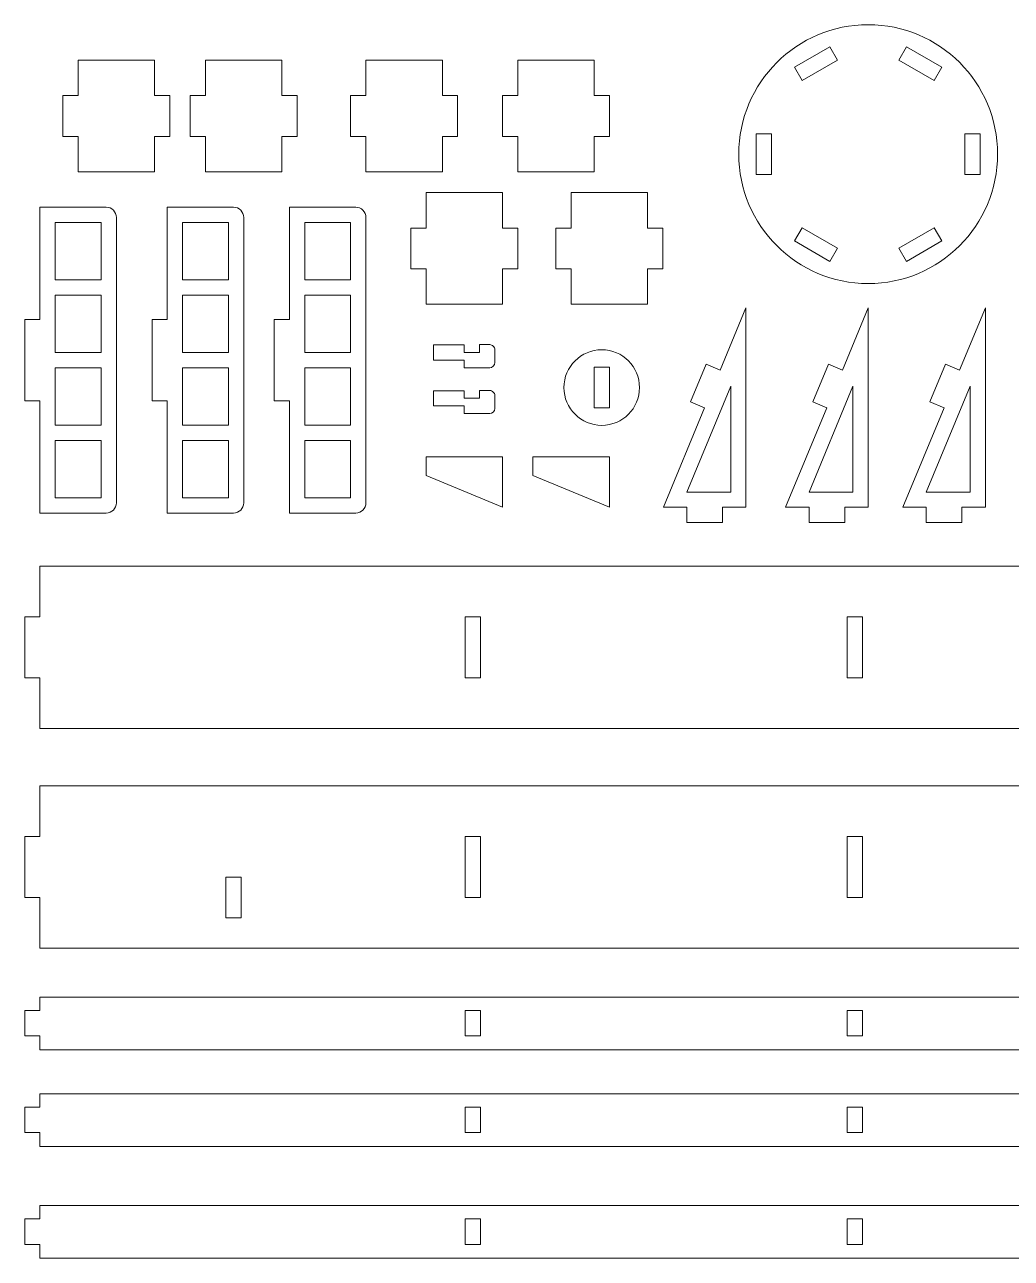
# Model space of a CAD drawing. Header units: millimetres. Extents: x -366 to 353, y -421 to 421.
# Drawn here: x -5.9 to 187.8, y -183.2 to 59 of the extents above; entities that cross this region are included whole.
import ezdxf

# ---------------------------------------------------------------- set-up
doc = ezdxf.new("R2010")
doc.units = ezdxf.units.MM
doc.header["$MEASUREMENT"] = 0
doc.layers.add('layer 1', color=7, linetype='Continuous')

msp = doc.modelspace()

# ---------------------------------------------------------------- linework, layer by layer
at = {"layer": 'layer 1', "color": 5, "lineweight": 9}
for points, knots in [([(185.1209, 33.5496), (185.1209, 47.5795), (173.7474, 58.953), (159.7175, 58.9531), (159.7175, 58.9531), (145.6876, 58.9531), (134.3141, 47.5796), (134.3141, 33.5497), (134.3141, 33.5497), (134.314, 19.5198), (145.6875, 8.1463), (159.7174, 8.1462), (159.7174, 8.1462), (173.7473, 8.1462), (185.1208, 19.5196), (185.1209, 33.5495)], [0, 0, 0, 0, 0.2, 0.2, 0.2, 0.2, 0.4, 0.4, 0.4, 0.4, 0.6, 0.6, 0.6, 0.6, 1, 1, 1, 1]), ([(12.1085, 21.1256), (12.1085, 21.656), (11.8978, 22.1647), (11.5227, 22.5398), (11.5227, 22.5398), (11.1476, 22.9149), (10.6389, 23.1256), (10.1085, 23.1256)], [0, 0, 0, 0, 0.33333333, 0.33333333, 0.33333333, 0.33333333, 1, 1, 1, 1]), ([(37.1085, 21.1256), (37.1085, 21.656), (36.8978, 22.1647), (36.5227, 22.5398), (36.5227, 22.5398), (36.1476, 22.9149), (35.6389, 23.1256), (35.1085, 23.1256)], [0, 0, 0, 0, 0.33333333, 0.33333333, 0.33333333, 0.33333333, 1, 1, 1, 1]), ([(61.1085, 21.1256), (61.1085, 21.656), (60.8978, 22.1647), (60.5227, 22.5398), (60.5227, 22.5398), (60.1476, 22.9149), (59.6389, 23.1256), (59.1085, 23.1256)], [0, 0, 0, 0, 0.33333333, 0.33333333, 0.33333333, 0.33333333, 1, 1, 1, 1]), ([(86.402, -4.8546), (86.402, -4.5894), (86.2966, -4.335), (86.1091, -4.1475), (86.1091, -4.1475), (85.9216, -3.96), (85.6672, -3.8546), (85.402, -3.8546)], [0, 0, 0, 0, 0.33333333, 0.33333333, 0.33333333, 0.33333333, 1, 1, 1, 1]), ([(114.8207, -12.2723), (114.8207, -8.175), (111.4993, -4.8535), (107.402, -4.8535), (107.402, -4.8535), (103.3047, -4.8535), (99.9832, -8.175), (99.9832, -12.2722), (99.9832, -12.2722), (99.9832, -16.3695), (103.3047, -19.691), (107.402, -19.691), (107.402, -19.691), (111.4992, -19.691), (114.8207, -16.3696), (114.8207, -12.2723)], [0, 0, 0, 0, 0.2, 0.2, 0.2, 0.2, 0.4, 0.4, 0.4, 0.4, 0.6, 0.6, 0.6, 0.6, 1, 1, 1, 1]), ([(86.402, -13.8546), (86.402, -13.5894), (86.2966, -13.335), (86.1091, -13.1475), (86.1091, -13.1475), (85.9216, -12.96), (85.6672, -12.8546), (85.402, -12.8546)], [0, 0, 0, 0, 0.33333333, 0.33333333, 0.33333333, 0.33333333, 1, 1, 1, 1])]:
    msp.add_open_spline(points, degree=3, knots=knots, dxfattribs=at)
for points in [[(152.1816, 54.6022), (152.1816, 54.6022), (145.2534, 50.6022), (145.2534, 50.6022)], [(153.6816, 52.0041), (153.6816, 52.0041), (152.1816, 54.6022), (152.1816, 54.6022)], [(167.2534, 54.6022), (167.2534, 54.6022), (165.7534, 52.0041), (165.7534, 52.0041)], [(174.1816, 50.6022), (174.1816, 50.6022), (167.2534, 54.6022), (167.2534, 54.6022)], [(4.6085, 52.0041), (4.6085, 52.0041), (4.6085, 45.0345), (4.6085, 45.0345)], [(19.6085, 52.0041), (19.6085, 52.0041), (4.6085, 52.0041), (4.6085, 52.0041)], [(19.6085, 45.0345), (19.6085, 45.0345), (19.6085, 52.0041), (19.6085, 52.0041)], [(29.6085, 52.0041), (29.6085, 52.0041), (29.6085, 45.0345), (29.6085, 45.0345)], [(44.6085, 52.0041), (44.6085, 52.0041), (29.6085, 52.0041), (29.6085, 52.0041)], [(44.6085, 45.0345), (44.6085, 45.0345), (44.6085, 52.0041), (44.6085, 52.0041)], [(61.1085, 52.0041), (61.1085, 52.0041), (61.1085, 45.0345), (61.1085, 45.0345)], [(76.1085, 52.0041), (76.1085, 52.0041), (61.1085, 52.0041), (61.1085, 52.0041)], [(76.1085, 45.0345), (76.1085, 45.0345), (76.1085, 52.0041), (76.1085, 52.0041)], [(90.902, 52.0041), (90.902, 52.0041), (90.902, 45.0345), (90.902, 45.0345)], [(105.902, 52.0041), (105.902, 52.0041), (90.902, 52.0041), (90.902, 52.0041)], [(105.902, 45.0345), (105.902, 45.0345), (105.902, 52.0041), (105.902, 52.0041)], [(146.7534, 48.0041), (146.7534, 48.0041), (153.6816, 52.0041), (153.6816, 52.0041)], [(165.7534, 52.0041), (165.7534, 52.0041), (172.6816, 48.0041), (172.6816, 48.0041)], [(145.2534, 50.6022), (145.2534, 50.6022), (146.7534, 48.0041), (146.7534, 48.0041)], [(172.6816, 48.0041), (172.6816, 48.0041), (174.1816, 50.6022), (174.1816, 50.6022)], [(1.6085, 45.0345), (1.6085, 45.0345), (1.6085, 37.0345), (1.6085, 37.0345)], [(4.6085, 45.0345), (4.6085, 45.0345), (1.6085, 45.0345), (1.6085, 45.0345)], [(22.6085, 45.0345), (22.6085, 45.0345), (19.6085, 45.0345), (19.6085, 45.0345)], [(22.6085, 37.0345), (22.6085, 37.0345), (22.6085, 45.0345), (22.6085, 45.0345)], [(26.6085, 45.0345), (26.6085, 45.0345), (26.6085, 37.0345), (26.6085, 37.0345)], [(29.6085, 45.0345), (29.6085, 45.0345), (26.6085, 45.0345), (26.6085, 45.0345)], [(47.6085, 45.0345), (47.6085, 45.0345), (44.6085, 45.0345), (44.6085, 45.0345)], [(47.6085, 37.0345), (47.6085, 37.0345), (47.6085, 45.0345), (47.6085, 45.0345)], [(58.1085, 45.0345), (58.1085, 45.0345), (58.1085, 37.0345), (58.1085, 37.0345)], [(61.1085, 45.0345), (61.1085, 45.0345), (58.1085, 45.0345), (58.1085, 45.0345)], [(79.1085, 45.0345), (79.1085, 45.0345), (76.1085, 45.0345), (76.1085, 45.0345)], [(79.1085, 37.0345), (79.1085, 37.0345), (79.1085, 45.0345), (79.1085, 45.0345)], [(87.902, 45.0345), (87.902, 45.0345), (87.902, 37.0345), (87.902, 37.0345)], [(90.902, 45.0345), (90.902, 45.0345), (87.902, 45.0345), (87.902, 45.0345)], [(108.902, 45.0345), (108.902, 45.0345), (105.902, 45.0345), (105.902, 45.0345)], [(108.902, 37.0345), (108.902, 37.0345), (108.902, 45.0345), (108.902, 45.0345)], [(1.6085, 37.0345), (1.6085, 37.0345), (4.6085, 37.0345), (4.6085, 37.0345)], [(4.6085, 37.0345), (4.6085, 37.0345), (4.6085, 30.0648), (4.6085, 30.0648)], [(19.6085, 30.0648), (19.6085, 30.0648), (19.6085, 37.0345), (19.6085, 37.0345)], [(19.6085, 37.0345), (19.6085, 37.0345), (22.6085, 37.0345), (22.6085, 37.0345)], [(26.6085, 37.0345), (26.6085, 37.0345), (29.6085, 37.0345), (29.6085, 37.0345)], [(29.6085, 37.0345), (29.6085, 37.0345), (29.6085, 30.0648), (29.6085, 30.0648)], [(44.6085, 30.0648), (44.6085, 30.0648), (44.6085, 37.0345), (44.6085, 37.0345)], [(44.6085, 37.0345), (44.6085, 37.0345), (47.6085, 37.0345), (47.6085, 37.0345)], [(58.1085, 37.0345), (58.1085, 37.0345), (61.1085, 37.0345), (61.1085, 37.0345)], [(61.1085, 37.0345), (61.1085, 37.0345), (61.1085, 30.0648), (61.1085, 30.0648)], [(76.1085, 30.0648), (76.1085, 30.0648), (76.1085, 37.0345), (76.1085, 37.0345)], [(76.1085, 37.0345), (76.1085, 37.0345), (79.1085, 37.0345), (79.1085, 37.0345)], [(87.902, 37.0345), (87.902, 37.0345), (90.902, 37.0345), (90.902, 37.0345)], [(90.902, 37.0345), (90.902, 37.0345), (90.902, 30.0648), (90.902, 30.0648)], [(105.902, 30.0648), (105.902, 30.0648), (105.902, 37.0345), (105.902, 37.0345)], [(105.902, 37.0345), (105.902, 37.0345), (108.902, 37.0345), (108.902, 37.0345)], [(140.7175, 37.5496), (140.7175, 37.5496), (137.7175, 37.5496), (137.7175, 37.5496)], [(137.7175, 37.5496), (137.7175, 37.5496), (137.7175, 29.5496), (137.7175, 29.5496)], [(140.7175, 29.5496), (140.7175, 29.5496), (140.7175, 37.5496), (140.7175, 37.5496)], [(178.7175, 37.5496), (178.7175, 37.5496), (178.7175, 29.5496), (178.7175, 29.5496)], [(181.7175, 37.5496), (181.7175, 37.5496), (178.7175, 37.5496), (178.7175, 37.5496)], [(181.7175, 29.5496), (181.7175, 29.5496), (181.7175, 37.5496), (181.7175, 37.5496)], [(4.6085, 30.0648), (4.6085, 30.0648), (19.6085, 30.0648), (19.6085, 30.0648)], [(29.6085, 30.0648), (29.6085, 30.0648), (44.6085, 30.0648), (44.6085, 30.0648)], [(61.1085, 30.0648), (61.1085, 30.0648), (76.1085, 30.0648), (76.1085, 30.0648)], [(90.902, 30.0648), (90.902, 30.0648), (105.902, 30.0648), (105.902, 30.0648)], [(137.7175, 29.5496), (137.7175, 29.5496), (140.7175, 29.5496), (140.7175, 29.5496)], [(178.7175, 29.5496), (178.7175, 29.5496), (181.7175, 29.5496), (181.7175, 29.5496)], [(72.902, 26.0041), (72.902, 26.0041), (72.902, 19.0345), (72.902, 19.0345)], [(87.902, 26.0041), (87.902, 26.0041), (72.902, 26.0041), (72.902, 26.0041)], [(87.902, 19.0345), (87.902, 19.0345), (87.902, 26.0041), (87.902, 26.0041)], [(101.402, 26.0041), (101.402, 26.0041), (101.402, 19.0345), (101.402, 19.0345)], [(116.402, 26.0041), (116.402, 26.0041), (101.402, 26.0041), (101.402, 26.0041)], [(116.402, 19.0345), (116.402, 19.0345), (116.402, 26.0041), (116.402, 26.0041)], [(10.1085, 23.1256), (10.1085, 23.1256), (-2.8915, 23.1256), (-2.8915, 23.1256)], [(-2.8915, 23.1256), (-2.8915, 23.1256), (-2.8915, 1.1034), (-2.8915, 1.1034)], [(35.1085, 23.1256), (35.1085, 23.1256), (22.1085, 23.1256), (22.1085, 23.1256)], [(22.1085, 23.1256), (22.1085, 23.1256), (22.1085, 1.1034), (22.1085, 1.1034)], [(59.1085, 23.1256), (59.1085, 23.1256), (46.1085, 23.1256), (46.1085, 23.1256)], [(46.1085, 23.1256), (46.1085, 23.1256), (46.1085, 1.1034), (46.1085, 1.1034)], [(9.1085, 20.1256), (9.1085, 20.1256), (0.1085, 20.1256), (0.1085, 20.1256)], [(0.1085, 20.1256), (0.1085, 20.1256), (0.1085, 8.8617), (0.1085, 8.8617)], [(9.1085, 8.8617), (9.1085, 8.8617), (9.1085, 20.1256), (9.1085, 20.1256)], [(12.1085, -34.9022), (12.1085, -34.9022), (12.1085, 21.1256), (12.1085, 21.1256)], [(34.1085, 20.1256), (34.1085, 20.1256), (25.1085, 20.1256), (25.1085, 20.1256)], [(25.1085, 20.1256), (25.1085, 20.1256), (25.1085, 8.8617), (25.1085, 8.8617)], [(34.1085, 8.8617), (34.1085, 8.8617), (34.1085, 20.1256), (34.1085, 20.1256)], [(37.1085, -34.9022), (37.1085, -34.9022), (37.1085, 21.1256), (37.1085, 21.1256)], [(58.1085, 20.1256), (58.1085, 20.1256), (49.1085, 20.1256), (49.1085, 20.1256)], [(49.1085, 20.1256), (49.1085, 20.1256), (49.1085, 8.8617), (49.1085, 8.8617)], [(58.1085, 8.8617), (58.1085, 8.8617), (58.1085, 20.1256), (58.1085, 20.1256)], [(61.1085, -34.9022), (61.1085, -34.9022), (61.1085, 21.1256), (61.1085, 21.1256)], [(69.902, 19.0345), (69.902, 19.0345), (69.902, 11.0345), (69.902, 11.0345)], [(72.902, 19.0345), (72.902, 19.0345), (69.902, 19.0345), (69.902, 19.0345)], [(90.902, 19.0345), (90.902, 19.0345), (87.902, 19.0345), (87.902, 19.0345)], [(90.902, 11.0345), (90.902, 11.0345), (90.902, 19.0345), (90.902, 19.0345)], [(98.402, 19.0345), (98.402, 19.0345), (98.402, 11.0345), (98.402, 11.0345)], [(101.402, 19.0345), (101.402, 19.0345), (98.402, 19.0345), (98.402, 19.0345)], [(119.402, 19.0345), (119.402, 19.0345), (116.402, 19.0345), (116.402, 19.0345)], [(119.402, 11.0345), (119.402, 11.0345), (119.402, 19.0345), (119.402, 19.0345)], [(146.7534, 19.0952), (146.7534, 19.0952), (145.2534, 16.4971), (145.2534, 16.4971)], [(153.6816, 15.0952), (153.6816, 15.0952), (146.7534, 19.0952), (146.7534, 19.0952)], [(172.6816, 19.0952), (172.6816, 19.0952), (165.7534, 15.0952), (165.7534, 15.0952)], [(174.1816, 16.4971), (174.1816, 16.4971), (172.6816, 19.0952), (172.6816, 19.0952)], [(145.2534, 16.4971), (145.2534, 16.4971), (152.1816, 12.4971), (152.1816, 12.4971)], [(152.1816, 12.4971), (152.1816, 12.4971), (153.6816, 15.0952), (153.6816, 15.0952)], [(165.7534, 15.0952), (165.7534, 15.0952), (167.2534, 12.4971), (167.2534, 12.4971)], [(167.2534, 12.4971), (167.2534, 12.4971), (174.1816, 16.4971), (174.1816, 16.4971)], [(69.902, 11.0345), (69.902, 11.0345), (72.902, 11.0345), (72.902, 11.0345)], [(72.902, 11.0345), (72.902, 11.0345), (72.902, 4.0648), (72.902, 4.0648)], [(87.902, 4.0648), (87.902, 4.0648), (87.902, 11.0345), (87.902, 11.0345)], [(87.902, 11.0345), (87.902, 11.0345), (90.902, 11.0345), (90.902, 11.0345)], [(98.402, 11.0345), (98.402, 11.0345), (101.402, 11.0345), (101.402, 11.0345)], [(101.402, 11.0345), (101.402, 11.0345), (101.402, 4.0648), (101.402, 4.0648)], [(116.402, 4.0648), (116.402, 4.0648), (116.402, 11.0345), (116.402, 11.0345)], [(116.402, 11.0345), (116.402, 11.0345), (119.402, 11.0345), (119.402, 11.0345)], [(0.1085, 8.8617), (0.1085, 8.8617), (9.1085, 8.8617), (9.1085, 8.8617)], [(25.1085, 8.8617), (25.1085, 8.8617), (34.1085, 8.8617), (34.1085, 8.8617)], [(49.1085, 8.8617), (49.1085, 8.8617), (58.1085, 8.8617), (58.1085, 8.8617)], [(0.1085, 5.8617), (0.1085, 5.8617), (0.1085, -5.3883), (0.1085, -5.3883)], [(9.1085, 5.8617), (9.1085, 5.8617), (0.1085, 5.8617), (0.1085, 5.8617)], [(9.1085, -5.3883), (9.1085, -5.3883), (9.1085, 5.8617), (9.1085, 5.8617)], [(25.1085, 5.8617), (25.1085, 5.8617), (25.1085, -5.3883), (25.1085, -5.3883)], [(34.1085, 5.8617), (34.1085, 5.8617), (25.1085, 5.8617), (25.1085, 5.8617)], [(34.1085, -5.3883), (34.1085, -5.3883), (34.1085, 5.8617), (34.1085, 5.8617)], [(49.1085, 5.8617), (49.1085, 5.8617), (49.1085, -5.3883), (49.1085, -5.3883)], [(58.1085, 5.8617), (58.1085, 5.8617), (49.1085, 5.8617), (49.1085, 5.8617)], [(58.1085, -5.3883), (58.1085, -5.3883), (58.1085, 5.8617), (58.1085, 5.8617)], [(72.902, 4.0648), (72.902, 4.0648), (87.902, 4.0648), (87.902, 4.0648)], [(101.402, 4.0648), (101.402, 4.0648), (116.402, 4.0648), (116.402, 4.0648)], [(135.7175, 3.3449), (135.7175, 3.3449), (130.6677, -8.8463), (130.6677, -8.8463)], [(135.7175, -35.7792), (135.7175, -35.7792), (135.7175, 3.3449), (135.7175, 3.3449)], [(159.7175, 3.3449), (159.7175, 3.3449), (154.6677, -8.8463), (154.6677, -8.8463)], [(159.7175, -35.7792), (159.7175, -35.7792), (159.7175, 3.3449), (159.7175, 3.3449)], [(182.7175, 3.3449), (182.7175, 3.3449), (177.6677, -8.8463), (177.6677, -8.8463)], [(182.7175, -35.7792), (182.7175, -35.7792), (182.7175, 3.3449), (182.7175, 3.3449)], [(-2.8915, 1.1034), (-2.8915, 1.1034), (-5.8915, 1.1034), (-5.8915, 1.1034)], [(-5.8915, 1.1034), (-5.8915, 1.1034), (-5.8915, -14.8966), (-5.8915, -14.8966)], [(22.1085, 1.1034), (22.1085, 1.1034), (19.1085, 1.1034), (19.1085, 1.1034)], [(19.1085, 1.1034), (19.1085, 1.1034), (19.1085, -14.8966), (19.1085, -14.8966)], [(46.1085, 1.1034), (46.1085, 1.1034), (43.1085, 1.1034), (43.1085, 1.1034)], [(43.1085, 1.1034), (43.1085, 1.1034), (43.1085, -14.8966), (43.1085, -14.8966)], [(80.402, -3.8883), (80.402, -3.8883), (74.402, -3.8883), (74.402, -3.8883)], [(74.402, -3.8883), (74.402, -3.8883), (74.402, -6.8883), (74.402, -6.8883)], [(80.402, -5.3883), (80.402, -5.3883), (80.402, -3.8883), (80.402, -3.8883)], [(85.402, -3.8546), (85.402, -3.8546), (83.402, -3.8546), (83.402, -3.8546)], [(83.402, -3.8546), (83.402, -3.8546), (83.402, -5.3883), (83.402, -5.3883)], [(0.1085, -5.3883), (0.1085, -5.3883), (9.1085, -5.3883), (9.1085, -5.3883)], [(25.1085, -5.3883), (25.1085, -5.3883), (34.1085, -5.3883), (34.1085, -5.3883)], [(49.1085, -5.3883), (49.1085, -5.3883), (58.1085, -5.3883), (58.1085, -5.3883)], [(74.402, -6.8883), (74.402, -6.8883), (80.402, -6.8883), (80.402, -6.8883)], [(83.402, -5.3883), (83.402, -5.3883), (80.402, -5.3883), (80.402, -5.3883)], [(80.402, -6.8883), (80.402, -6.8883), (80.402, -8.3883), (80.402, -8.3883)], [(86.402, -7.3883), (86.402, -7.3883), (86.402, -4.8546), (86.402, -4.8546)], [(9.1085, -8.3883), (9.1085, -8.3883), (0.1085, -8.3883), (0.1085, -8.3883)], [(0.1085, -8.3883), (0.1085, -8.3883), (0.1085, -19.6383), (0.1085, -19.6383)], [(9.1085, -19.6383), (9.1085, -19.6383), (9.1085, -8.3883), (9.1085, -8.3883)], [(34.1085, -8.3883), (34.1085, -8.3883), (25.1085, -8.3883), (25.1085, -8.3883)], [(25.1085, -8.3883), (25.1085, -8.3883), (25.1085, -19.6383), (25.1085, -19.6383)], [(34.1085, -19.6383), (34.1085, -19.6383), (34.1085, -8.3883), (34.1085, -8.3883)], [(58.1085, -8.3883), (58.1085, -8.3883), (49.1085, -8.3883), (49.1085, -8.3883)], [(49.1085, -8.3883), (49.1085, -8.3883), (49.1085, -19.6383), (49.1085, -19.6383)], [(58.1085, -19.6383), (58.1085, -19.6383), (58.1085, -8.3883), (58.1085, -8.3883)], [(80.402, -8.3883), (80.402, -8.3883), (85.402, -8.3883), (85.402, -8.3883)], [(85.402, -8.3883), (85.9543, -8.3883), (86.402, -7.9406), (86.402, -7.3883)], [(105.902, -8.2723), (105.902, -8.2723), (105.902, -16.2723), (105.902, -16.2723)], [(108.902, -8.2723), (108.902, -8.2723), (105.902, -8.2723), (105.902, -8.2723)], [(108.902, -16.2723), (108.902, -16.2723), (108.902, -8.2723), (108.902, -8.2723)], [(127.8961, -7.6982), (127.8961, -7.6982), (124.8346, -15.0893), (124.8346, -15.0893)], [(130.6677, -8.8463), (130.6677, -8.8463), (127.8961, -7.6982), (127.8961, -7.6982)], [(151.8961, -7.6982), (151.8961, -7.6982), (148.8346, -15.0893), (148.8346, -15.0893)], [(154.6677, -8.8463), (154.6677, -8.8463), (151.8961, -7.6982), (151.8961, -7.6982)], [(174.8961, -7.6982), (174.8961, -7.6982), (171.8346, -15.0893), (171.8346, -15.0893)], [(177.6677, -8.8463), (177.6677, -8.8463), (174.8961, -7.6982), (174.8961, -7.6982)], [(132.7175, -12.01), (132.7175, -12.01), (124.1146, -32.7792), (124.1146, -32.7792)], [(132.7175, -32.7792), (132.7175, -32.7792), (132.7175, -12.01), (132.7175, -12.01)], [(156.7175, -12.01), (156.7175, -12.01), (148.1146, -32.7792), (148.1146, -32.7792)], [(156.7175, -32.7792), (156.7175, -32.7792), (156.7175, -12.01), (156.7175, -12.01)], [(179.7175, -12.01), (179.7175, -12.01), (171.1146, -32.7792), (171.1146, -32.7792)], [(179.7175, -32.7792), (179.7175, -32.7792), (179.7175, -12.01), (179.7175, -12.01)], [(80.402, -12.8883), (80.402, -12.8883), (74.402, -12.8883), (74.402, -12.8883)], [(74.402, -12.8883), (74.402, -12.8883), (74.402, -15.8883), (74.402, -15.8883)], [(80.402, -14.3883), (80.402, -14.3883), (80.402, -12.8883), (80.402, -12.8883)], [(83.402, -14.3883), (83.402, -14.3883), (80.402, -14.3883), (80.402, -14.3883)], [(85.402, -12.8546), (85.402, -12.8546), (83.402, -12.8546), (83.402, -12.8546)], [(83.402, -12.8546), (83.402, -12.8546), (83.402, -14.3883), (83.402, -14.3883)], [(86.402, -16.3883), (86.402, -16.3883), (86.402, -13.8546), (86.402, -13.8546)], [(-5.8915, -14.8966), (-5.8915, -14.8966), (-2.8915, -14.8966), (-2.8915, -14.8966)], [(-2.8915, -14.8966), (-2.8915, -14.8966), (-2.8915, -36.9022), (-2.8915, -36.9022)], [(19.1085, -14.8966), (19.1085, -14.8966), (22.1085, -14.8966), (22.1085, -14.8966)], [(22.1085, -14.8966), (22.1085, -14.8966), (22.1085, -36.9022), (22.1085, -36.9022)], [(43.1085, -14.8966), (43.1085, -14.8966), (46.1085, -14.8966), (46.1085, -14.8966)], [(46.1085, -14.8966), (46.1085, -14.8966), (46.1085, -36.9022), (46.1085, -36.9022)], [(74.402, -15.8883), (74.402, -15.8883), (80.402, -15.8883), (80.402, -15.8883)], [(80.402, -15.8883), (80.402, -15.8883), (80.402, -17.3883), (80.402, -17.3883)], [(85.402, -17.3883), (85.9543, -17.3883), (86.402, -16.9406), (86.402, -16.3883)], [(105.902, -16.2723), (105.902, -16.2723), (108.902, -16.2723), (108.902, -16.2723)], [(127.6063, -16.2373), (127.6063, -16.2373), (119.5117, -35.7792), (119.5117, -35.7792)], [(124.8346, -15.0893), (124.8346, -15.0893), (127.6063, -16.2373), (127.6063, -16.2373)], [(151.6063, -16.2373), (151.6063, -16.2373), (143.5117, -35.7792), (143.5117, -35.7792)], [(148.8346, -15.0893), (148.8346, -15.0893), (151.6063, -16.2373), (151.6063, -16.2373)], [(174.6063, -16.2373), (174.6063, -16.2373), (166.5117, -35.7792), (166.5117, -35.7792)], [(171.8346, -15.0893), (171.8346, -15.0893), (174.6063, -16.2373), (174.6063, -16.2373)], [(80.402, -17.3883), (80.402, -17.3883), (85.402, -17.3883), (85.402, -17.3883)], [(0.1085, -19.6383), (0.1085, -19.6383), (9.1085, -19.6383), (9.1085, -19.6383)], [(25.1085, -19.6383), (25.1085, -19.6383), (34.1085, -19.6383), (34.1085, -19.6383)], [(49.1085, -19.6383), (49.1085, -19.6383), (58.1085, -19.6383), (58.1085, -19.6383)], [(9.1085, -22.6383), (9.1085, -22.6383), (0.1085, -22.6383), (0.1085, -22.6383)], [(0.1085, -22.6383), (0.1085, -22.6383), (0.1085, -33.9022), (0.1085, -33.9022)], [(9.1085, -33.9022), (9.1085, -33.9022), (9.1085, -22.6383), (9.1085, -22.6383)], [(34.1085, -22.6383), (34.1085, -22.6383), (25.1085, -22.6383), (25.1085, -22.6383)], [(25.1085, -22.6383), (25.1085, -22.6383), (25.1085, -33.9022), (25.1085, -33.9022)], [(34.1085, -33.9022), (34.1085, -33.9022), (34.1085, -22.6383), (34.1085, -22.6383)], [(58.1085, -22.6383), (58.1085, -22.6383), (49.1085, -22.6383), (49.1085, -22.6383)], [(49.1085, -22.6383), (49.1085, -22.6383), (49.1085, -33.9022), (49.1085, -33.9022)], [(58.1085, -33.9022), (58.1085, -33.9022), (58.1085, -22.6383), (58.1085, -22.6383)], [(72.902, -25.8994), (72.902, -25.8994), (72.902, -29.566), (72.902, -29.566)], [(87.902, -25.8994), (87.902, -25.8994), (72.902, -25.8994), (72.902, -25.8994)], [(87.902, -35.7792), (87.902, -35.7792), (87.902, -25.8994), (87.902, -25.8994)], [(93.902, -25.8994), (93.902, -25.8994), (93.902, -29.566), (93.902, -29.566)], [(108.902, -25.8994), (108.902, -25.8994), (93.902, -25.8994), (93.902, -25.8994)], [(108.902, -35.7792), (108.902, -35.7792), (108.902, -25.8994), (108.902, -25.8994)], [(72.902, -29.566), (72.902, -29.566), (87.902, -35.7792), (87.902, -35.7792)], [(93.902, -29.566), (93.902, -29.566), (108.902, -35.7792), (108.902, -35.7792)], [(124.1146, -32.7792), (124.1146, -32.7792), (132.7175, -32.7792), (132.7175, -32.7792)], [(148.1146, -32.7792), (148.1146, -32.7792), (156.7175, -32.7792), (156.7175, -32.7792)], [(171.1146, -32.7792), (171.1146, -32.7792), (179.7175, -32.7792), (179.7175, -32.7792)], [(0.1085, -33.9022), (0.1085, -33.9022), (9.1085, -33.9022), (9.1085, -33.9022)], [(10.1085, -36.9022), (11.2131, -36.9022), (12.1085, -36.0068), (12.1085, -34.9022)], [(25.1085, -33.9022), (25.1085, -33.9022), (34.1085, -33.9022), (34.1085, -33.9022)], [(35.1085, -36.9022), (36.2131, -36.9022), (37.1085, -36.0068), (37.1085, -34.9022)], [(49.1085, -33.9022), (49.1085, -33.9022), (58.1085, -33.9022), (58.1085, -33.9022)], [(59.1085, -36.9022), (60.2131, -36.9022), (61.1085, -36.0068), (61.1085, -34.9022)], [(119.5117, -35.7792), (119.5117, -35.7792), (124.1146, -35.7792), (124.1146, -35.7792)], [(124.1146, -35.7792), (124.1146, -35.7792), (124.1146, -38.7792), (124.1146, -38.7792)], [(131.1146, -35.7792), (131.1146, -35.7792), (135.7175, -35.7792), (135.7175, -35.7792)], [(131.1146, -38.7792), (131.1146, -38.7792), (131.1146, -35.7792), (131.1146, -35.7792)], [(143.5117, -35.7792), (143.5117, -35.7792), (148.1146, -35.7792), (148.1146, -35.7792)], [(148.1146, -35.7792), (148.1146, -35.7792), (148.1146, -38.7792), (148.1146, -38.7792)], [(155.1146, -35.7792), (155.1146, -35.7792), (159.7175, -35.7792), (159.7175, -35.7792)], [(155.1146, -38.7792), (155.1146, -38.7792), (155.1146, -35.7792), (155.1146, -35.7792)], [(166.5117, -35.7792), (166.5117, -35.7792), (171.1146, -35.7792), (171.1146, -35.7792)], [(171.1146, -35.7792), (171.1146, -35.7792), (171.1146, -38.7792), (171.1146, -38.7792)], [(178.1146, -35.7792), (178.1146, -35.7792), (182.7175, -35.7792), (182.7175, -35.7792)], [(178.1146, -38.7792), (178.1146, -38.7792), (178.1146, -35.7792), (178.1146, -35.7792)], [(-2.8915, -36.9022), (-2.8915, -36.9022), (10.1085, -36.9022), (10.1085, -36.9022)], [(22.1085, -36.9022), (22.1085, -36.9022), (35.1085, -36.9022), (35.1085, -36.9022)], [(46.1085, -36.9022), (46.1085, -36.9022), (59.1085, -36.9022), (59.1085, -36.9022)], [(124.1146, -38.7792), (124.1146, -38.7792), (131.1146, -38.7792), (131.1146, -38.7792)], [(148.1146, -38.7792), (148.1146, -38.7792), (155.1146, -38.7792), (155.1146, -38.7792)], [(171.1146, -38.7792), (171.1146, -38.7792), (178.1146, -38.7792), (178.1146, -38.7792)], [(-2.8915, -47.3284), (-2.8915, -47.3284), (-2.8915, -57.2697), (-2.8915, -57.2697)], [(317.1085, -47.3284), (317.1085, -47.3284), (-2.8915, -47.3284), (-2.8915, -47.3284)], [(-5.8915, -57.2697), (-5.8915, -57.2697), (-5.8915, -69.2697), (-5.8915, -69.2697)], [(-2.8915, -57.2697), (-2.8915, -57.2697), (-5.8915, -57.2697), (-5.8915, -57.2697)], [(80.6085, -57.2697), (80.6085, -57.2697), (80.6085, -69.2697), (80.6085, -69.2697)], [(83.6085, -57.2697), (83.6085, -57.2697), (80.6085, -57.2697), (80.6085, -57.2697)], [(83.6085, -69.2697), (83.6085, -69.2697), (83.6085, -57.2697), (83.6085, -57.2697)], [(158.6085, -57.2697), (158.6085, -57.2697), (155.6085, -57.2697), (155.6085, -57.2697)], [(155.6085, -57.2697), (155.6085, -57.2697), (155.6085, -69.2697), (155.6085, -69.2697)], [(158.6085, -69.2697), (158.6085, -69.2697), (158.6085, -57.2697), (158.6085, -57.2697)], [(-5.8915, -69.2697), (-5.8915, -69.2697), (-2.8915, -69.2697), (-2.8915, -69.2697)], [(-2.8915, -69.2697), (-2.8915, -69.2697), (-2.8915, -79.211), (-2.8915, -79.211)], [(80.6085, -69.2697), (80.6085, -69.2697), (83.6085, -69.2697), (83.6085, -69.2697)], [(155.6085, -69.2697), (155.6085, -69.2697), (158.6085, -69.2697), (158.6085, -69.2697)], [(-2.8915, -79.211), (-2.8915, -79.211), (317.1085, -79.211), (317.1085, -79.211)], [(317.1085, -90.4314), (317.1085, -90.4314), (-2.8915, -90.4314), (-2.8915, -90.4314)], [(-2.8915, -90.4314), (-2.8915, -90.4314), (-2.8915, -100.3727), (-2.8915, -100.3727)], [(-5.8915, -100.3727), (-5.8915, -100.3727), (-5.8915, -112.3727), (-5.8915, -112.3727)], [(-2.8915, -100.3727), (-2.8915, -100.3727), (-5.8915, -100.3727), (-5.8915, -100.3727)], [(80.6085, -100.3727), (80.6085, -100.3727), (80.6085, -112.3727), (80.6085, -112.3727)], [(83.6085, -100.3727), (83.6085, -100.3727), (80.6085, -100.3727), (80.6085, -100.3727)], [(83.6085, -112.3727), (83.6085, -112.3727), (83.6085, -100.3727), (83.6085, -100.3727)], [(155.6085, -100.3727), (155.6085, -100.3727), (155.6085, -112.3727), (155.6085, -112.3727)], [(158.6085, -100.3727), (158.6085, -100.3727), (155.6085, -100.3727), (155.6085, -100.3727)], [(158.6085, -112.3727), (158.6085, -112.3727), (158.6085, -100.3727), (158.6085, -100.3727)], [(36.6085, -108.3727), (36.6085, -108.3727), (33.6085, -108.3727), (33.6085, -108.3727)], [(33.6085, -108.3727), (33.6085, -108.3727), (33.6085, -116.3727), (33.6085, -116.3727)], [(36.6085, -116.3727), (36.6085, -116.3727), (36.6085, -108.3727), (36.6085, -108.3727)], [(-5.8915, -112.3727), (-5.8915, -112.3727), (-2.8915, -112.3727), (-2.8915, -112.3727)], [(-2.8915, -112.3727), (-2.8915, -112.3727), (-2.8915, -122.3139), (-2.8915, -122.3139)], [(80.6085, -112.3727), (80.6085, -112.3727), (83.6085, -112.3727), (83.6085, -112.3727)], [(155.6085, -112.3727), (155.6085, -112.3727), (158.6085, -112.3727), (158.6085, -112.3727)], [(33.6085, -116.3727), (33.6085, -116.3727), (36.6085, -116.3727), (36.6085, -116.3727)], [(-2.8915, -122.3139), (-2.8915, -122.3139), (317.1085, -122.3139), (317.1085, -122.3139)], [(-2.8915, -131.948), (-2.8915, -131.948), (-2.8915, -134.548), (-2.8915, -134.548)], [(317.1085, -131.948), (317.1085, -131.948), (-2.8915, -131.948), (-2.8915, -131.948)], [(-2.8915, -134.548), (-2.8915, -134.548), (-5.8915, -134.548), (-5.8915, -134.548)], [(-5.8915, -134.548), (-5.8915, -134.548), (-5.8915, -139.548), (-5.8915, -139.548)], [(83.6085, -134.548), (83.6085, -134.548), (80.6085, -134.548), (80.6085, -134.548)], [(80.6085, -134.548), (80.6085, -134.548), (80.6085, -139.548), (80.6085, -139.548)], [(83.6085, -139.548), (83.6085, -139.548), (83.6085, -134.548), (83.6085, -134.548)], [(155.6085, -134.548), (155.6085, -134.548), (155.6085, -139.548), (155.6085, -139.548)], [(158.6085, -134.548), (158.6085, -134.548), (155.6085, -134.548), (155.6085, -134.548)], [(158.6085, -139.548), (158.6085, -139.548), (158.6085, -134.548), (158.6085, -134.548)], [(-5.8915, -139.548), (-5.8915, -139.548), (-2.8915, -139.548), (-2.8915, -139.548)], [(-2.8915, -139.548), (-2.8915, -139.548), (-2.8915, -142.2914), (-2.8915, -142.2914)], [(80.6085, -139.548), (80.6085, -139.548), (83.6085, -139.548), (83.6085, -139.548)], [(155.6085, -139.548), (155.6085, -139.548), (158.6085, -139.548), (158.6085, -139.548)], [(-2.8915, -142.2914), (-2.8915, -142.2914), (317.1085, -142.2914), (317.1085, -142.2914)], [(-2.8915, -150.9045), (-2.8915, -150.9045), (-2.8915, -153.5045), (-2.8915, -153.5045)], [(317.1085, -150.9045), (317.1085, -150.9045), (-2.8915, -150.9045), (-2.8915, -150.9045)], [(-2.8915, -153.5045), (-2.8915, -153.5045), (-5.8915, -153.5045), (-5.8915, -153.5045)], [(-5.8915, -153.5045), (-5.8915, -153.5045), (-5.8915, -158.5045), (-5.8915, -158.5045)], [(83.6085, -153.5045), (83.6085, -153.5045), (80.6085, -153.5045), (80.6085, -153.5045)], [(80.6085, -153.5045), (80.6085, -153.5045), (80.6085, -158.5045), (80.6085, -158.5045)], [(83.6085, -158.5045), (83.6085, -158.5045), (83.6085, -153.5045), (83.6085, -153.5045)], [(155.6085, -153.5045), (155.6085, -153.5045), (155.6085, -158.5045), (155.6085, -158.5045)], [(158.6085, -153.5045), (158.6085, -153.5045), (155.6085, -153.5045), (155.6085, -153.5045)], [(158.6085, -158.5045), (158.6085, -158.5045), (158.6085, -153.5045), (158.6085, -153.5045)], [(-5.8915, -158.5045), (-5.8915, -158.5045), (-2.8915, -158.5045), (-2.8915, -158.5045)], [(-2.8915, -158.5045), (-2.8915, -158.5045), (-2.8915, -161.248), (-2.8915, -161.248)], [(80.6085, -158.5045), (80.6085, -158.5045), (83.6085, -158.5045), (83.6085, -158.5045)], [(155.6085, -158.5045), (155.6085, -158.5045), (158.6085, -158.5045), (158.6085, -158.5045)], [(-2.8915, -161.248), (-2.8915, -161.248), (317.1085, -161.248), (317.1085, -161.248)], [(-2.8915, -172.8458), (-2.8915, -172.8458), (-2.8915, -175.4458), (-2.8915, -175.4458)], [(317.1085, -172.8458), (317.1085, -172.8458), (-2.8915, -172.8458), (-2.8915, -172.8458)], [(-2.8915, -175.4458), (-2.8915, -175.4458), (-5.8915, -175.4458), (-5.8915, -175.4458)], [(-5.8915, -175.4458), (-5.8915, -175.4458), (-5.8915, -180.4458), (-5.8915, -180.4458)], [(83.6085, -175.4458), (83.6085, -175.4458), (80.6085, -175.4458), (80.6085, -175.4458)], [(80.6085, -175.4458), (80.6085, -175.4458), (80.6085, -180.4458), (80.6085, -180.4458)], [(83.6085, -180.4458), (83.6085, -180.4458), (83.6085, -175.4458), (83.6085, -175.4458)], [(155.6085, -175.4458), (155.6085, -175.4458), (155.6085, -180.4458), (155.6085, -180.4458)], [(158.6085, -175.4458), (158.6085, -175.4458), (155.6085, -175.4458), (155.6085, -175.4458)], [(158.6085, -180.4458), (158.6085, -180.4458), (158.6085, -175.4458), (158.6085, -175.4458)], [(-5.8915, -180.4458), (-5.8915, -180.4458), (-2.8915, -180.4458), (-2.8915, -180.4458)], [(-2.8915, -180.4458), (-2.8915, -180.4458), (-2.8915, -183.1892), (-2.8915, -183.1892)], [(80.6085, -180.4458), (80.6085, -180.4458), (83.6085, -180.4458), (83.6085, -180.4458)], [(155.6085, -180.4458), (155.6085, -180.4458), (158.6085, -180.4458), (158.6085, -180.4458)], [(-2.8915, -183.1892), (-2.8915, -183.1892), (317.1085, -183.1892), (317.1085, -183.1892)]]:
    msp.add_open_spline(points, degree=3, dxfattribs=at)

doc.saveas('drawing.dxf')
